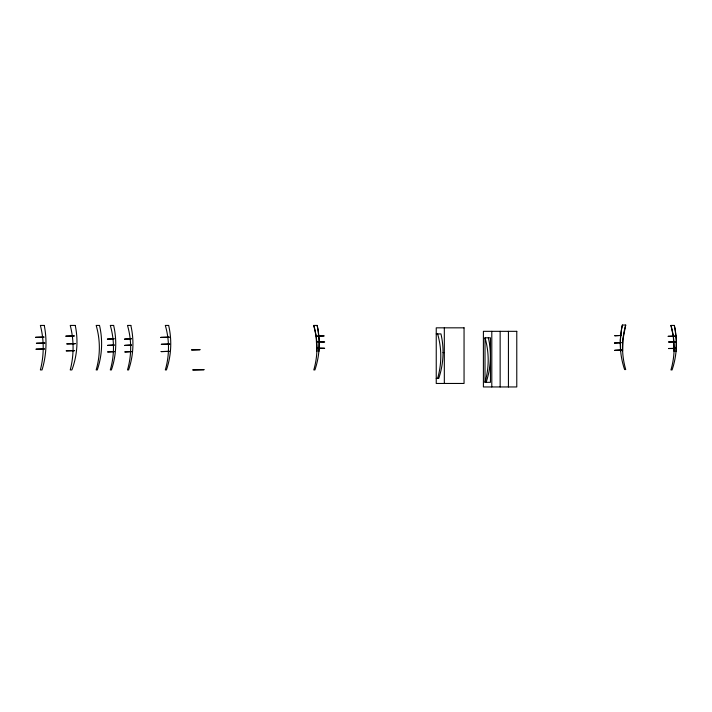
<?xml version="1.0" encoding="UTF-8"?>
<svg xmlns="http://www.w3.org/2000/svg" width="712" height="712" viewBox="0 0 712 712"><rect width="100%" height="100%" fill="white"/><g stroke="black" fill="none" stroke-linecap="round" stroke-linejoin="round"><path stroke-width="1.07" d="M316.885 351.434L316.173 336.438L313.796 325.428L317.134 325.428L317.899 329.113L319.163 340.309L318.86 351.586M674.042 351.434L673.338 336.438L670.962 325.428L674.3 325.428L675.065 329.113L676.329 340.309L676.026 351.586M622.377 325.046A81.221 81.221 0 0 0 624.602 369.546L625.714 369.546A79.655 79.655 0 0 1 625.714 325.046L622.377 325.046L621.612 328.73L620.348 339.935L620.65 351.203M625.714 325.046L622.893 339.793L622.626 351.052M436.242 333.91L440.95 333.91A81.221 81.221 0 0 1 438.726 378.41L436.242 378.41M316.119 336.126L324.191 335.904L317.516 336.126M676.035 336.126L667.998 336.349L674.673 336.126M485.014 337.817L490.452 337.817L490.452 382.317L485.014 382.317L485.014 337.817A79.655 79.655 0 0 1 485.014 382.317M316.724 341.76L324.645 341.983L317.97 341.983L317.97 341.431M676.356 341.76L668.452 341.983L675.127 341.983L675.127 341.431M317.988 348.07L324.663 348.293L316.956 348.293M676.267 348.293L668.479 348.515L675.154 348.515L675.154 347.963M443.042 352.556L444.324 352.556M508.43 331.329L508.43 386.954M500.144 331.329L500.144 386.954M491.796 331.329L491.796 386.954M444.324 327.832L444.332 383.457M437.613 333.91A79.655 79.655 0 0 1 437.613 378.41M488.352 337.817A81.221 81.221 0 0 1 486.127 382.317M313.796 325.428A79.655 79.655 0 0 1 313.796 369.928L314.909 369.928A81.221 81.221 0 0 0 317.134 325.428M670.962 325.428A79.655 79.655 0 0 1 670.962 369.928L672.075 369.928A81.221 81.221 0 0 0 674.3 325.428M44.269 325.428L40.37 325.428A88.671 88.671 0 0 1 40.37 369.928L42.044 369.928A92.409 92.409 0 0 0 44.269 325.428M75.249 325.428L70.239 325.428A88.671 88.671 0 0 1 70.239 369.928L71.912 369.928A80.091 80.091 0 0 0 75.249 325.428M99.511 325.428L96.173 325.428A79.655 79.655 0 0 1 96.173 369.928L97.286 369.928A81.221 81.221 0 0 0 99.511 325.428M113.635 325.428L110.298 325.428A79.655 79.655 0 0 1 110.298 369.928L111.41 369.928A81.221 81.221 0 0 0 113.635 325.428M130.83 325.428L127.493 325.428A79.655 79.655 0 0 1 127.493 369.928L128.605 369.928A81.221 81.221 0 0 0 130.83 325.428M168.655 325.428L165.317 325.428A79.655 79.655 0 0 1 165.317 369.928L166.43 369.928A81.221 81.221 0 0 0 168.655 325.428M464.055 327.832L436.242 327.832L436.242 383.457L464.055 383.457L464.055 327.832M516.779 331.329L483.404 331.329L483.404 386.954L516.779 386.954L516.779 331.329M621.478 335.414L614.803 335.752L621.478 335.414M74.226 335.939L65.878 336.162L74.226 335.939M43.948 337.096L35.6 337.319L43.948 337.096M169.207 337.177L160.859 337.399L169.207 337.177M114.08 338.796L107.405 339.126L114.08 338.796M131.275 338.796L124.6 339.126L131.275 338.796M621.131 342.703L614.456 343.033L621.131 342.703M44.776 343.042L36.428 343.264L44.776 343.042M75.205 343.673L66.857 343.896L75.205 343.673M169.696 344.074L161.348 344.297L169.696 344.074M114.249 345.053L107.574 345.382L114.249 345.053M131.444 345.053L124.769 345.382L131.444 345.053M44.429 348.969L36.081 349.192L44.429 348.969M199.974 349.708L191.626 349.93L199.974 349.708M621.398 349.993L614.723 350.322L621.398 349.993M74.618 350.624L66.269 350.847L74.618 350.624M169.483 351.363L161.143 351.586L169.483 351.363M114.392 351.612L107.717 351.942L114.392 351.612M131.587 351.612L124.912 351.942L131.587 351.612M203.979 369.706L192.854 369.928L203.979 369.706"/></g></svg>
